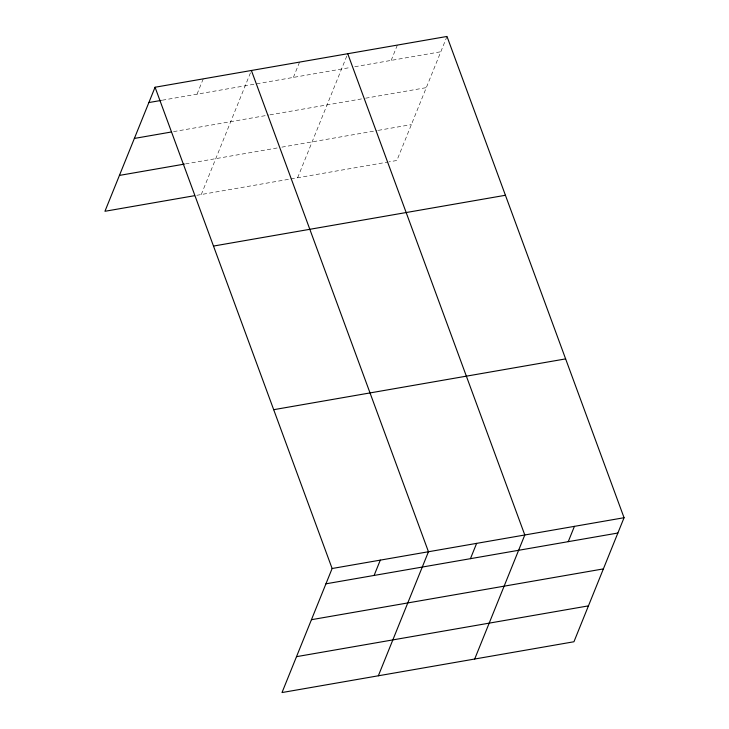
<?xml version="1.0" encoding="UTF-8"?>
<svg xmlns="http://www.w3.org/2000/svg" width="729" height="729" viewBox="0 0 729 729"><rect width="100%" height="100%" fill="white"/><g stroke="black" fill="none" stroke-linecap="round" stroke-linejoin="round"><path stroke-width="0.55" stroke-dasharray="3.65 2.73" d="M197.04 94.169L203.227 78.86M201.277 194.525L251.396 70.485M293.377 77.411L299.564 62.102M297.623 177.758L347.733 53.718M391.181 60.389L397.36 45.089M446.995 36.45L396.877 160.489L389.158 161.829M162.312 100.21L350.376 67.496M354.786 66.722L440.808 51.759M173.584 131.612L268.801 115.045M269.921 114.854L364.546 98.388M365.648 98.196L426.31 87.635M185.53 163.907L277.394 147.923M281.868 147.14L377.185 130.555M378.287 130.363L411.375 124.604M196.803 195.299L289.777 179.124M290.898 178.933L388.056 162.02"/><path stroke-width="1.09" d="M155.058 87.243L332.123 568.511L282.005 692.55L573.942 641.757L624.06 517.718L446.995 36.45L155.058 87.243L104.94 211.282L194.561 195.691M374.105 575.436L380.292 560.127M378.342 675.792L428.461 551.753L251.396 70.485M470.442 558.678L476.629 543.369M474.688 659.025L524.798 534.986L347.733 53.718M568.246 541.656L574.425 526.347M148.871 102.552L161.2 100.411M134.373 138.437L171.342 132.004M119.438 175.407L184.41 164.098M213.488 246.065L505.425 195.272M273.694 409.689L565.622 358.896M332.123 568.511L624.06 517.718M325.936 583.82L617.873 533.027M311.438 619.696L603.375 568.902M296.503 656.665L588.44 605.872"/></g></svg>
